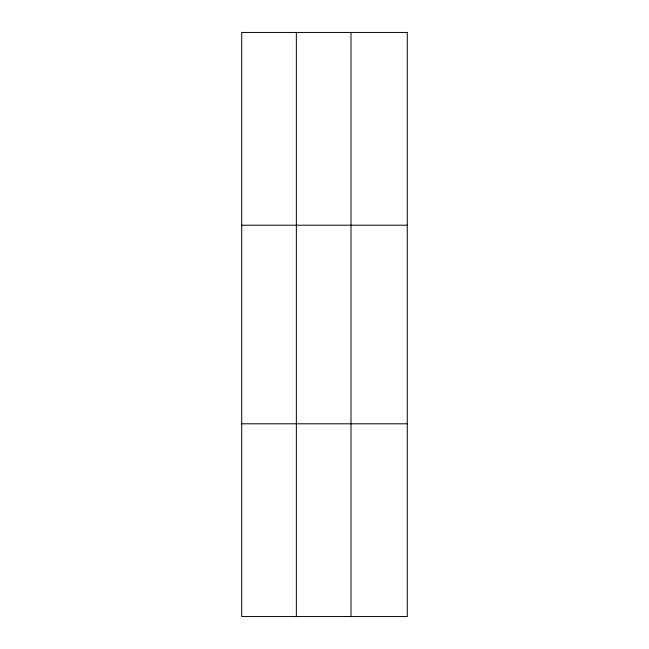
<?xml version="1.0" encoding="UTF-8"?>
<svg xmlns="http://www.w3.org/2000/svg" width="649" height="649" viewBox="0 0 649 649"><rect width="100%" height="100%" fill="white"/><g stroke="black" fill="none" stroke-linecap="round" stroke-linejoin="round"><path stroke-width="0.97" d="M296.358 32.45L296.358 616.55M350.987 32.45L350.987 616.55M241.72 225.203L407.28 225.203M241.72 423.797L407.28 423.797M407.28 32.45L407.28 616.55L241.72 616.55L241.72 32.45L407.28 32.45"/></g></svg>
